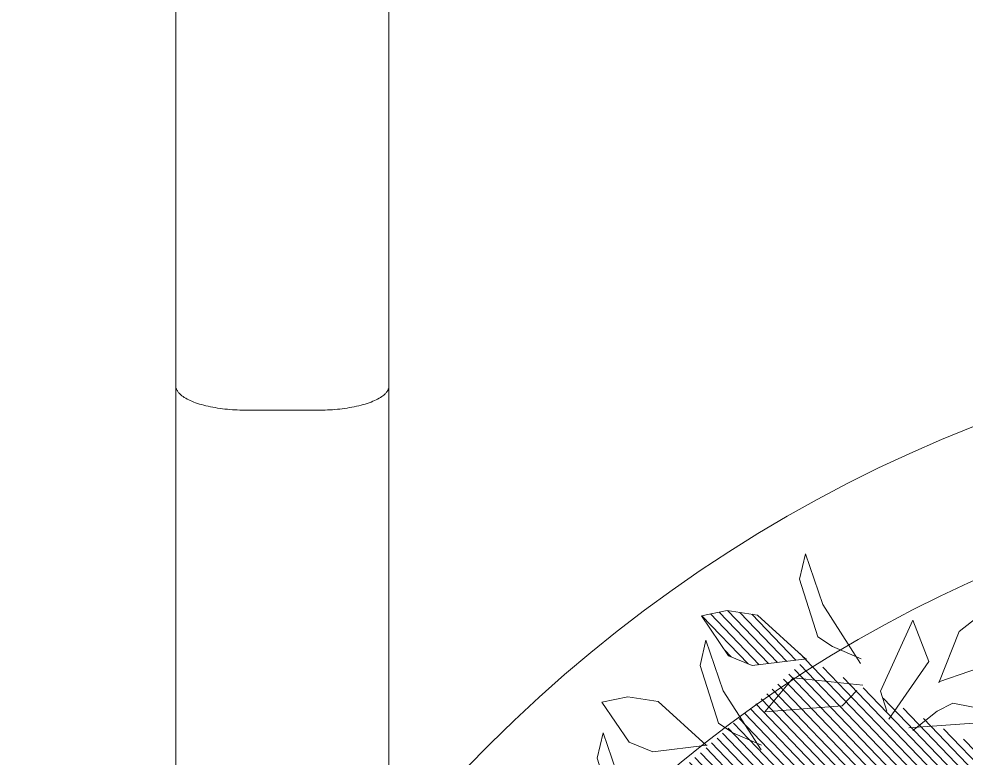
# Model space of a CAD drawing. Header units: millimetres. Extents: x 29001 to 40804, y -8833 to -5892.
# Drawn here: x 29661.36 to 29674.69, y -7827.15 to -7816.75 of the extents above; entities that cross this region are included whole.
import ezdxf

# ---------------------------------------------------------------- set-up
doc = ezdxf.new("R2010")
doc.units = ezdxf.units.MM
doc.layers.get('0').update_dxf_attribs({"lineweight": 0})
for name, color, linetype, lineweight in [('250', 250, 'Continuous', 0), ('wipeout', 254, 'Continuous', 0), ('xxx_Auto_Tefris_Tefris', 32, 'Continuous', 0)]:
    doc.layers.add(name, color=color, linetype=linetype, lineweight=lineweight)

# ---------------------------------------------------------------- blocks, each defined once
blk = doc.blocks.new('xxx')
blk.add_wipeout([(-0.0038563226307764954, 0.08873120976568316), (-50.0000000000009, -2.9103830456733704e-11), (-50.00000000000818, 9.55513721065654), (-50.292762041409325, 9.139011421088071), (-50.83631307067571, 8.85902531686952), (-52.00000000000818, 8.848731940172001), (-52.67401403015992, 9.107214663308696), (-53.00000000000454, 9.755073906671896), (-52.991116387268455, 85.09641174248463), (-52.673100798657295, 85.7429005304366), (-51.50000000006276, 86.00285039969822), (-51.0000000000664, 86.00285039969822), (-50.29297322356161, 85.71052678196429), (-50.000000000059124, 85.00313718945472), (-49.90257671254312, 64.43126519254292), (-0.00784953983111622, 64.35234418897016), (-5.548456538702047e-11, 85.00313718947655), (0.29297322343608717, 85.71052678198612), (1.4999999999408773, 86.00285039973096), (2.673100798531772, 85.74290053046934), (2.67310079853541, 85.7429005304657), (2.999999999991818, 10.506697299984808), (2.674014030143557, 9.1072146633378), (1.9999999999918185, 8.845515776578395), (0.9999999999990944, 8.845515776578395), (5.777669688718617e-06, 9.847060783216875)]).dxf.layer = 'wipeout'
at = {"layer": 'xxx_Auto_Tefris_Tefris', "lineweight": 0}
for p, q in [((-50.00000000005093, 74.9506425582149), (-50.00000000006548, 82.90784653966693)), ((-53.00000000005093, 75.29267719846393), (-53.00000000005821, 81.99445867279428)), ((-53.00000000005093, 73.2141687663825), (-53.00000000005093, 75.29251542394923)), ((-52.00000000005093, 75.29267719846393), (-51.00000000005821, 75.29267719846393)), ((-50.00000000004366, 60.48269443806203), (-50.00000000005093, 74.9506425582149)), ((-53.0000000000291, 43.21632510407653), (-53.00000000005093, 73.2141687663825))]:
    blk.add_line(p, q, dxfattribs=at)
for points, weights in [([(-52.00000000004366, 75.29267719846393), (-53.00000000005093, 75.29267719845666), (-53.00000000005093, 74.95064255820762)], [1, 0.7071067811865368, 1]), ([(-51.00000000005093, 75.29267719847121), (-50.00000000004275, 75.29267719847849), (-50.00000000005821, 74.9506425582149)], [1, 0.7071067811866991, 1])]:
    blk.add_rational_spline(points, weights, degree=2, dxfattribs=at)
blk = doc.blocks.new('U1')
at = {"lineweight": 0}
h = blk.add_hatch(dxfattribs=at)
h.set_pattern_fill('ANSI31', color=63, scale=0.1194899212860037, style=0)
h.set_pattern_definition([(44.99999999999999, (-1654802.36771532, 54993.52981670204), (-0.0105615167030975, 0.0105615167030975), [])])
edge = h.paths.add_edge_path()
edge.add_line((-2359703.757075453, 78419.62908291603), (-2359703.741135458, 78419.73931514901))
edge.add_line((-2359703.741135459, 78419.73931514901), (-2359703.709176433, 78419.78013323339))
edge.add_line((-2359703.709176433, 78419.78013323338), (-2359703.616850608, 78419.81207773078))
edge.add_line((-2359703.616850608, 78419.81207773079), (-2359703.620401538, 78419.7588368325))
edge.add_line((-2359703.620401539, 78419.7588368325), (-2359703.64525838, 78419.70204649943))
edge.add_line((-2359703.64525838, 78419.70204649943), (-2359703.75711481, 78419.63105842717))
edge.add_line((-2359704.037949048, 78419.84854091892), (-2359704.022009055, 78419.95877315187))
edge.add_line((-2359704.022009055, 78419.9587731519), (-2359703.990050028, 78419.9995912363))
edge.add_line((-2359703.990050028, 78419.99959123626), (-2359703.897724203, 78420.03153573365))
edge.add_line((-2359703.897724203, 78420.03153573365), (-2359703.901275135, 78419.97829483535))
edge.add_line((-2359703.901275135, 78419.97829483534), (-2359703.926131976, 78419.92150450227))
edge.add_line((-2359703.926131976, 78419.92150450229), (-2359704.037988407, 78419.85051643004))
edge.add_line((-2359704.424407362, 78420.23057955292), (-2359704.528620335, 78420.26988457564))
edge.add_line((-2359704.528620335, 78420.26988457562), (-2359704.561598126, 78420.30988408363))
edge.add_line((-2359704.561598126, 78420.30988408365), (-2359704.572910259, 78420.4069229653))
edge.add_line((-2359704.572910259, 78420.4069229653), (-2359704.521683323, 78420.39198966754))
edge.add_line((-2359704.521683323, 78420.39198966752), (-2359704.471578568, 78420.35548599646))
edge.add_line((-2359704.471578568, 78420.35548599648), (-2359704.426344996, 78420.23096655452))
edge.add_line((-2359704.677645381, 78419.71366118143), (-2359704.661841898, 78419.6034092947))
edge.add_line((-2359704.661841898, 78419.60340929471), (-2359704.680988318, 78419.55523347147))
edge.add_line((-2359704.680988318, 78419.55523347147), (-2359704.760553014, 78419.4985416011))
edge.add_line((-2359704.760553014, 78419.49854160112), (-2359704.772165353, 78419.5506218845))
edge.add_line((-2359704.772165354, 78419.5506218845), (-2359704.764338381, 78419.61211776227))
edge.add_line((-2359704.764338381, 78419.61211776227), (-2359704.677050336, 78419.71177700607))
edge.add_line((-2359704.307277802, 78419.31154676157), (-2359704.291474318, 78419.20129487483))
edge.add_line((-2359704.291474318, 78419.20129487482), (-2359704.310620739, 78419.15311905158))
edge.add_line((-2359704.310620739, 78419.15311905161), (-2359704.390185433, 78419.09642718124))
edge.add_line((-2359704.390185434, 78419.09642718123), (-2359704.401797774, 78419.1485074646))
edge.add_line((-2359704.401797774, 78419.1485074646), (-2359704.393970802, 78419.2100033424))
edge.add_line((-2359704.393970802, 78419.21000334239), (-2359704.306682758, 78419.30966258615))
edge.add_line((-2359703.536870938, 78420.31229319873), (-2359703.520930945, 78420.4225254317))
edge.add_line((-2359703.520930945, 78420.4225254317), (-2359703.488971919, 78420.46334351606))
edge.add_line((-2359703.488971919, 78420.4633435161), (-2359703.396646093, 78420.4952880135))
edge.add_line((-2359703.396646093, 78420.49528801347), (-2359703.400197024, 78420.4420471152))
edge.add_line((-2359703.400197024, 78420.44204711523), (-2359703.425053866, 78420.38525678215))
edge.add_line((-2359703.425053866, 78420.38525678212), (-2359703.536910297, 78420.31426870986))
at = {"color": 67, "lineweight": 0, "true_color": 0x6c822b}
for points in [[(-2359704.537472781, 78419.93098354968), (-2359704.577586458, 78419.97982956607), (-2359704.594380598, 78420.0108055589), (-2359704.573196867, 78420.13158679182), (-2359704.538992574, 78420.1713160174), (-2359704.555384593, 78420.06402308196), (-2359704.542850741, 78419.92307875089)], [(-2359704.615708461, 78419.81626592706), (-2359704.584132402, 78419.78719011422), (-2359704.568787713, 78419.6305883531), (-2359704.639004576, 78419.6866626737), (-2359704.626925982, 78419.82831187289)]]:
    blk.add_lwpolyline(points, dxfattribs=at)
at = {"layer": '250', "lineweight": 0}
for points in [[(-2359704.635133694, 78419.98165163811), (-2359704.739346666, 78420.02095666081), (-2359704.772324459, 78420.06095616882), (-2359704.783636591, 78420.15799505047), (-2359704.732409655, 78420.14306175268), (-2359704.6823049, 78420.10655808166), (-2359704.637071326, 78419.9820386397)], [(-2359704.575098087, 78419.87792294516), (-2359704.61579447, 78419.86427542436), (-2359704.76039451, 78419.92632700937), (-2359704.677415912, 78419.96081308414), (-2359704.559136538, 78419.88194371092)], [(-2359704.680334755, 78419.82365061932), (-2359704.703791708, 78419.76495810048), (-2359704.722834312, 78419.73531127152), (-2359704.83886604, 78419.69564396919), (-2359704.890163168, 78419.70645829236), (-2359704.788258879, 78419.74382121781), (-2359704.670816532, 78419.82274964661)], [(-2359704.677645381, 78419.71366118146), (-2359704.661841898, 78419.60340929472), (-2359704.680988318, 78419.55523347149), (-2359704.760553014, 78419.49854160109), (-2359704.772165354, 78419.55062188447), (-2359704.764338381, 78419.61211776227), (-2359704.677050336, 78419.71177700606)], [(-2359704.501536479, 78419.62578480353), (-2359704.524993432, 78419.5670922847), (-2359704.544036037, 78419.53744545576), (-2359704.660067765, 78419.49777815341), (-2359704.711364893, 78419.5085924766), (-2359704.609460603, 78419.54595540205), (-2359704.492018256, 78419.62488383084)], [(-2359704.498847106, 78419.51579536566), (-2359704.483043621, 78419.40554347893), (-2359704.502190044, 78419.3573676557), (-2359704.581754738, 78419.30067578536), (-2359704.593367078, 78419.35275606872), (-2359704.585540106, 78419.41425194652), (-2359704.498252062, 78419.51391119028)], [(-2359704.309967174, 78419.42153619941), (-2359704.333424128, 78419.36284368057), (-2359704.352466733, 78419.33319685161), (-2359704.46849846, 78419.29352954928), (-2359704.519795589, 78419.30434387249), (-2359704.4178913, 78419.34170679792), (-2359704.300448953, 78419.42063522672)]]:
    blk.add_lwpolyline(points, dxfattribs=at)
blk = doc.blocks.new('MOBİLYALAR')
at = {"color": 240, "true_color": 0xed1f24, "rotation": 180}
blk.add_blockref('xxx', (468.7778993861466, -1425.160636145156), dxfattribs=at)
for radius in [20, 18]:
    blk.add_circle((537.3386991177285, -1519.293796764505), radius)
at = {"lineweight": 0, "extrusion": (3.020000000000003e-14, 7.374000000000091e-13, -1), "xscale": -6.952506840120427, "yscale": 6.952506840120427, "zscale": 6.952506840120427, "rotation": 91.17525946963923}
blk.add_blockref('U1', (881067.1216886297, -16392732.89978873, -1.10399183433979e-09), dxfattribs=at)

msp = doc.modelspace()

# ---------------------------------------------------------------- block references
at = {"color": 6}
msp.add_blockref('MOBİLYALAR', (29144.79192030808, -6321.79912104841), dxfattribs=at)

doc.saveas('drawing.dxf')
